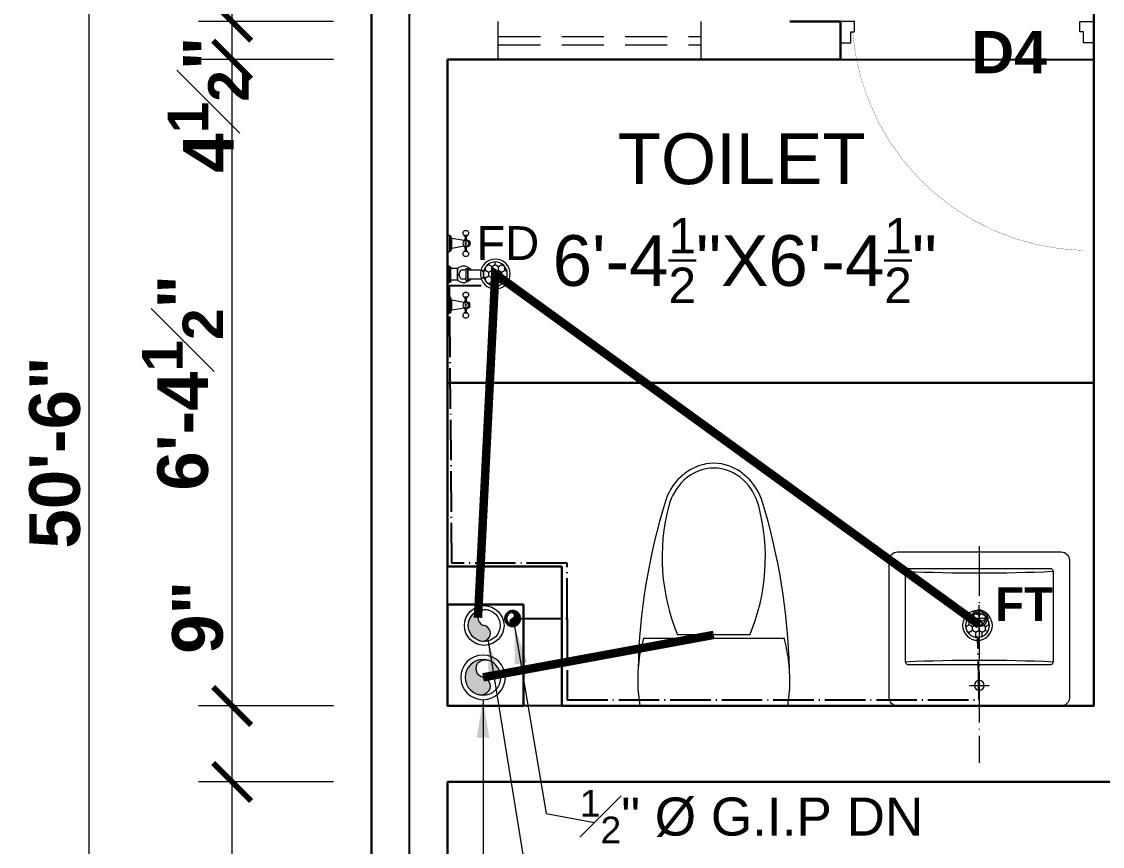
# Model space of a CAD drawing. Header units: feet. Extents: x 12125 to 16886, y -11859 to -10215.
# Drawn here: x 14226.5 to 14354.4, y -11284.6 to -11187 of the extents above; entities that cross this region are included whole.
import ezdxf

# ---------------------------------------------------------------- set-up
doc = ezdxf.new("R2010")
doc.units = ezdxf.units.FT
doc.header["$MEASUREMENT"] = 0
doc.header["$PDMODE"] = 2
for name, pattern in [('ACAD_ISO04W100', [30, 24, -3, 0, -3]), ('CENTER2', [1.125, 0.75, -0.125, 0.125, -0.125]), ('DASHED', [0.75, 0.5, -0.25])]:
    doc.linetypes.add(name, pattern=pattern)
doc.layers.get('0').update_dxf_attribs({"lineweight": 30})
doc.layers.add('0 PL WASTE PIPE', color=5, linetype='Continuous')
for name, color, linetype, plot in [('BLK_1_FLR_2_BATH', 7, 'Continuous', False), ('BLK_1_FLR_2_BLT_UP_AREA', 7, 'Continuous', False), ('BLK_1_FLR_2_REGULAR_ROOM_3', 1, 'Continuous', False), ('BLK_1_FLR_2_WATER_CLOSET', 4, 'Continuous', False)]:
    doc.layers.add(name, color=color, linetype=linetype, plot=plot)
for name, color, linetype, lineweight in [('center line', 253, 'ACAD_ISO04W100', 5), ('CWS', 94, 'Continuous', 9), ('DIM 01', 7, 'Continuous', 9), ('DOOR', 32, 'Continuous', 13), ('DOTTED', 15, 'DASHED', 18), ('FIX', 212, 'Continuous', 13), ('JOINERY TEXT', 193, 'Continuous', 0), ('P-SOIL', 6, 'Continuous', 18), ('P-WASTE', 130, 'Continuous', 18), ('PL-C.W.S', 90, 'ACAD_ISO04W100', 25), ('SANIT_FIXTURES', 13, 'Continuous', 15), ('SANTRY TEXT', 174, 'Continuous', 9), ('TEXT', 7, 'Continuous', 30), ('WALL', 10, 'Continuous', 30)]:
    doc.layers.add(name, color=color, linetype=linetype, lineweight=lineweight)
doc.styles.add('AR. FOOT', font='arialbd.ttf')
doc.styles.add('AR. TEXT 01', font='arialbd.ttf')
doc.styles.add('p.h tex', font='techb___.ttf')
doc.styles.get("Standard").update_dxf_attribs({"font": 'ARIALN.TTF'})
doc.styles.add('TEX02', font='GARA.TTF')
doc.dimstyles.new('DIM 50', dxfattribs={"dimtxt": 6, "dimasz": 3, "dimexe": 6, "dimexo": 4, "dimgap": 0.3125, "dimtad": 1, "dimzin": 3, "dimdsep": 46, "dimlunit": 4, "dimtxsty": 'AR. TEXT 01', "dimblk": 'DOT', "dimcen": 0.09, "dimclrd": 256, "dimclre": 256, "dimclrt": 256, "dimazin": 0, "dimtfac": 0.8, "dimtofl": 0, "dimtmove": 1, "dimatfit": 3, "dimfxl": 6, "dimfxlon": 1, "dimfrac": 1, "dimtolj": 1, "dimtzin": 0, "dimlwd": -1, "dimlwe": -1, "dimarcsym": 1})

# ---------------------------------------------------------------- blocks, each defined once
blk = doc.blocks.new('D4')
for points in [[(-99.99999999417923, 1150.954666669233), (-48.39999999734573, 1150.954666669233), (-48.39999999734573, 1133.333333337214), (0, 1133.333333337214), (0, 1200), (-99.99999999417923, 1200), (-99.99999999417923, 1150.954666669233)], [(-99.99999999417923, 49.04533333076688), (-48.39999999734573, 49.04533333076688), (-48.39999999734573, 66.66666666278616), (0, 66.66666666278616), (0, 0), (-99.99999999417923, 0), (-99.99999999417923, 49.04533333076688)]]:
    blk.add_lwpolyline(points)
at = {"const_width": 1.11851519999287}
blk.add_lwpolyline([(-48.39999999734573, 1142.144000003223, 0.38341128429114), (-1083.385599992936, 51.76962119228118, 0.4142135623731)], format="xyb", dxfattribs=at)
blk.add_lwpolyline([(-1083.385599992936, 51.76962119228118), (-58.07999999960884, 51.76962119228118), (-58.07999999960884, 67.47881549099111), (-1083.385599992936, 67.47881549099111)], dxfattribs=at)
blk = doc.blocks.new('sdddd')
at = {"layer": 'SANIT_FIXTURES'}
for p, q in [((-7792.083423948071, -3616.346162674101), (-7811.708423948073, -3616.346162674101)), ((-7792.58342394807, -3625.346162674101), (-7811.208423948071, -3625.346162674101)), ((-7806.680395787338, -3625.757878674102), (-7797.111451108803, -3625.757878674102))]:
    blk.add_line(p, q, dxfattribs=at)
blk.add_lwpolyline([(-7792.58342394807, -3625.346162674101), (-7792.076756948073, -3623.083121674103), (-7791.834176948071, -3620.889556674101), (-7791.834176948071, -3618.576229674101), (-7792.083423948071, -3616.346162674101)], dxfattribs=at)
for centre, radius, start, end in [((-7791.395923948073, -3619.731579674101), 20.592686, 170.5376780000036, 187.7399459999901), ((-7730.922888207712, -3619.479595447221), 81.01801189103007, 181.2223680168524, 197.2477400730175), ((-7872.868959688426, -3619.479595447221), 81.01801189103007, 342.7522599269825, 358.7776319831216), ((-7791.395923948073, -3619.731579674101), 20.592686, 187.7399459999901, 195.8219819999825), ((-7781.975828472768, -3636.054682683989), 26.76452538376518, 157.3737438774446, 194.7785650587811), ((-7821.816018423373, -3636.054682683989), 26.76452538376518, 345.2214349412189, 22.62625612255539), ((-7801.354306484106, -3641.346086278652), 7.270279032960909, 197.2477400730175, 249.5476091936273), ((-7800.861930238709, -3641.037048047684), 7.232275013395811, 194.7785650587811, 226.8542646013837), ((-7802.437541412036, -3641.346086278652), 7.270279032960909, 290.4523908063726, 342.7522599269825), ((-7802.929916657433, -3641.037048047684), 7.232275013395811, 313.1457353986163, 345.2214349412189), ((-7801.89592344807, -3642.140230891011), 5.720271593154731, 226.8542646013837, 313.1457353986163), ((-7801.89592394807, -3642.79838569206), 5.720271593154731, 249.5476091936273, 290.4523908063726)]:
    blk.add_arc(centre, radius, start, end, dxfattribs=at)
blk = doc.blocks.new('ddd')
at = {"layer": 'center line', "ltscale": 0.25}
blk.add_line((-759.1649536995117, -5633.062051587941), (-733.0938343068538, -5633.062051587941), dxfattribs=at)
at = {"layer": 'FIX'}
for p, q in [((-750.4793203349564, -5631.879542964188), (-750.4793203349564, -5634.244560211723)), ((-742.4084541934861, -5631.879542964188), (-742.4084541934861, -5634.244560211723)), ((-749.2968117111923, -5633.062051587941), (-752.0555297461124, -5633.062051587941)), ((-741.2259455697221, -5633.062051587941), (-743.5909628172521, -5633.062051587941))]:
    blk.add_line(p, q, dxfattribs=at)
for points in [[(-758.4517612796371, -5623.219531903188), (-758.4517612796371, -5642.904571272694, 0.4142135623731), (-757.4675093111618, -5643.888823241169), (-740.9320762407768, -5643.888823241169, 0.4142135623731), (-739.9478242723017, -5642.904571272694), (-739.9478242723017, -5623.219531903188, 0.4142135623731), (-740.9320762407768, -5622.235279934713), (-757.4675093111618, -5622.235279934713, 0.4142135623731)], [(-756.4832573426863, -5624.597484659023), (-756.4832573426863, -5641.526618516826, 0.4142135623731), (-756.0895565552963, -5641.920319304219), (-745.262784902068, -5641.920319304219, 0.4142135623731), (-744.8690841146782, -5641.526618516826), (-744.8690841146745, -5624.597484659054, 0.41421356237232), (-745.2627849020648, -5624.203783871664), (-756.0895565552963, -5624.203783871634, 0.4142135623731)]]:
    blk.add_lwpolyline(points, format="xyb", close=True, dxfattribs=at)
for centre, radius in [((-750.4793203349564, -5633.062051587941), 0.9856582300699962), ((-750.4793203349564, -5633.062051587941), 0.7888078363749385), ((-742.4084541934861, -5633.062051587941), 0.5919574426798802)]:
    blk.add_circle(centre, radius, dxfattribs=at)
for centre, radius, start, end in [((-955.3021549747315, -5633.062051587941), 199.4094488131293, 357.4539399452814, 2.54606005471874), ((-546.0501864825728, -5633.062051587941), 199.4094488131879, 177.4539399452812, 182.5460600547187)]:
    blk.add_arc(centre, radius, start, end, dxfattribs=at)
blk = doc.blocks.new('_ArchTick')
at = {"color": 0, "linetype": 'ByBlock', "const_width": 0.15}
blk.add_lwpolyline([(-0.5, -0.5), (0.5, 0.5)], dxfattribs=at)
blk = doc.blocks.new('*D76')
at = {"layer": 'Defpoints', "color": 0, "transparency": 16777216}
for p in [(14234.46890085674, -10934.95311382732), (14308.9550371408, -10934.95311382732), (14302.06002363202, -11540.95311382734)]:
    blk.add_point(p, dxfattribs=at)
at = {"layer": 'DIM 01', "transparency": 16777216}
for p, q in [((14246.46890085674, -10934.95311382732), (14230.46890085674, -10934.95311382732)), ((14234.46890085674, -11540.95311382734), (14234.46890085674, -10934.95311382732)), ((14246.46890085674, -11540.95311382734), (14230.46890085674, -11540.95311382734))]:
    blk.add_line(p, q, dxfattribs=at)
at = {"layer": 'DIM 01', "transparency": 16777216, "xscale": 4.5, "yscale": 4.5, "zscale": 4.5}
for p, rotation in [((14234.46890085674, -10934.95311382732), 90), ((14234.46890085674, -11540.95311382734), 270)]:
    blk.add_blockref('_ArchTick', p, dxfattribs=dict(at, rotation=rotation))
at = {"layer": 'DIM 01', "transparency": 16777216, "insert": (14230.40890085674, -11237.95311382733), "char_height": 6, "attachment_point": 5, "rotation": 90, "style": 'AR. TEXT 01'}
blk.add_mtext('\\A1;50\'-6"', dxfattribs=at)
blk = doc.blocks.new('*D80')
at = {"layer": 'Defpoints', "color": 0, "transparency": 16777216}
for p in [(14251.39478586585, -11276.95311382738), (14314.12119939218, -11276.95311382738), (14297.24137728797, -11424.95311382738)]:
    blk.add_point(p, dxfattribs=at)
at = {"layer": 'DIM 01', "transparency": 16777216}
for p, q in [((14263.39478586585, -11276.95311382738), (14247.39478586585, -11276.95311382738)), ((14251.39478586585, -11424.95311382738), (14251.39478586585, -11276.95311382738)), ((14263.39478586585, -11424.95311382738), (14247.39478586585, -11424.95311382738))]:
    blk.add_line(p, q, dxfattribs=at)
at = {"layer": 'DIM 01', "transparency": 16777216, "xscale": 4.5, "yscale": 4.5, "zscale": 4.5}
for p, rotation in [((14251.39478586585, -11276.95311382738), 90), ((14251.39478586585, -11424.95311382738), 270)]:
    blk.add_blockref('_ArchTick', p, dxfattribs=dict(at, rotation=rotation))
at = {"layer": 'DIM 01', "transparency": 16777216, "insert": (14247.38578586585, -11350.95311382738), "char_height": 6, "attachment_point": 5, "rotation": 90, "style": 'AR. TEXT 01'}
blk.add_mtext('\\A1;12\'-4"', dxfattribs=at)
blk = doc.blocks.new('*D81')
at = {"layer": 'Defpoints', "color": 0, "transparency": 16777216}
for p in [(14251.39478586585, -11267.95311382738), (14314.12119939218, -11267.95311382738), (14314.12119939218, -11276.95311382738)]:
    blk.add_point(p, dxfattribs=at)
at = {"layer": 'DIM 01', "transparency": 16777216}
for p, q in [((14251.39478586585, -11267.95311382738), (14251.39478586585, -11252.49536670125)), ((14263.39478586585, -11267.95311382738), (14247.39478586585, -11267.95311382738)), ((14251.39478586585, -11276.95311382738), (14251.39478586585, -11267.95311382738)), ((14263.39478586585, -11276.95311382738), (14247.39478586585, -11276.95311382738))]:
    blk.add_line(p, q, dxfattribs=at)
at = {"layer": 'DIM 01', "transparency": 16777216, "xscale": 4.5, "yscale": 4.5, "zscale": 4.5}
for p, rotation in [((14251.39478586585, -11267.95311382738), 90), ((14251.39478586585, -11276.95311382738), 270)]:
    blk.add_blockref('_ArchTick', p, dxfattribs=dict(at, rotation=rotation))
at = {"layer": 'DIM 01', "transparency": 16777216, "insert": (14247.32878586585, -11257.46736670125), "char_height": 6, "attachment_point": 5, "rotation": 90, "style": 'AR. TEXT 01'}
blk.add_mtext('\\A1;9"', dxfattribs=at)
blk = doc.blocks.new('*D82')
at = {"layer": 'Defpoints', "color": 0, "transparency": 16777216}
for p in [(14251.39478586573, -11191.45311382737), (14307.47796311828, -11191.45311382737), (14314.12119939218, -11267.95311382738)]:
    blk.add_point(p, dxfattribs=at)
at = {"layer": 'DIM 01', "transparency": 16777216}
for p, q in [((14263.39478586573, -11191.45311382737), (14247.39478586573, -11191.45311382737)), ((14251.39478586573, -11267.95311382738), (14251.39478586573, -11191.45311382737)), ((14263.39478586573, -11267.95311382738), (14247.39478586573, -11267.95311382738))]:
    blk.add_line(p, q, dxfattribs=at)
at = {"layer": 'DIM 01', "transparency": 16777216, "xscale": 4.5, "yscale": 4.5, "zscale": 4.5}
for p, rotation in [((14251.39478586573, -11191.45311382737), 90), ((14251.39478586573, -11267.95311382738), 270)]:
    blk.add_blockref('_ArchTick', p, dxfattribs=dict(at, rotation=rotation))
at = {"layer": 'DIM 01', "transparency": 16777216, "insert": (14245.52938586573, -11229.70311382737), "char_height": 6, "attachment_point": 5, "rotation": 90, "style": 'AR. TEXT 01'}
blk.add_mtext('\\A1;6\'-4{\\H0.800000x;\\S1#2;}"', dxfattribs=at)
blk = doc.blocks.new('*D83')
at = {"layer": 'Defpoints', "color": 0, "transparency": 16777216}
for p in [(14251.39478586573, -11186.95311382737), (14308.70913270272, -11186.95311382737), (14307.47796311828, -11191.45311382737)]:
    blk.add_point(p, dxfattribs=at)
at = {"layer": 'DIM 01', "transparency": 16777216}
for p, q in [((14263.39478586573, -11186.95311382737), (14247.39478586573, -11186.95311382737)), ((14251.39478586573, -11191.45311382737), (14251.39478586573, -11186.95311382737)), ((14263.39478586573, -11191.45311382737), (14247.39478586573, -11191.45311382737))]:
    blk.add_line(p, q, dxfattribs=at)
at = {"layer": 'DIM 01', "transparency": 16777216, "xscale": 4.5, "yscale": 4.5, "zscale": 4.5}
for p, rotation in [((14251.39478586573, -11186.95311382737), 90), ((14251.39478586573, -11191.45311382737), 270)]:
    blk.add_blockref('_ArchTick', p, dxfattribs=dict(at, rotation=rotation))
at = {"layer": 'DIM 01', "transparency": 16777216, "insert": (14248.55582924741, -11196.77655107473), "char_height": 6, "attachment_point": 5, "rotation": 90, "style": 'AR. TEXT 01'}
blk.add_mtext('\\A1;4{\\H0.800000x;\\S1#2;}"', dxfattribs=at)
blk = doc.blocks.new('*D109')
at = {"layer": 'Defpoints', "color": 0, "transparency": 16777216}
for p in [(14251.39478586568, -11134.4531138274), (14289.00303247513, -11134.4531138274), (14289.00303247513, -11186.95311382738)]:
    blk.add_point(p, dxfattribs=at)
at = {"layer": 'DIM 01', "transparency": 16777216}
for p, q in [((14263.39478586568, -11134.4531138274), (14247.39478586568, -11134.4531138274)), ((14251.39478586568, -11186.95311382738), (14251.39478586568, -11134.4531138274)), ((14263.39478586568, -11186.95311382738), (14247.39478586568, -11186.95311382738))]:
    blk.add_line(p, q, dxfattribs=at)
at = {"layer": 'DIM 01', "transparency": 16777216, "xscale": 4.5, "yscale": 4.5, "zscale": 4.5}
for p, rotation in [((14251.39478586568, -11134.4531138274), 90), ((14251.39478586568, -11186.95311382738), 270)]:
    blk.add_blockref('_ArchTick', p, dxfattribs=dict(at, rotation=rotation))
at = {"layer": 'DIM 01', "transparency": 16777216, "insert": (14245.58038586568, -11160.70311382739), "char_height": 6, "attachment_point": 5, "rotation": 90, "style": 'AR. TEXT 01'}
blk.add_mtext('\\A1;4\'-4{\\H0.800000x;\\S1#2;}"', dxfattribs=at)
blk = doc.blocks.new('SDSD')
at = {"layer": 'P-WASTE'}
h = blk.add_hatch(dxfattribs=at)
h.set_pattern_fill('HONEY', color=1, scale=5, angle=89.99999999999999, style=0)
h.set_pattern_definition([(90, (-50211.70994705233, 107515.0274732832), (-0.9610410944236026, 1.664572011413838), [1.109714674275892, -2.219429348551784]), (210.0000000065067, (-50211.70994705233, 107515.0274732832), (-0.9610411007230739, -1.664572007776834), [1.109714674057612, -2.219429348115224]), (149.9999999934931, (-50211.70994705233, 107515.0274732832), (-1.922082195146676, 3.6370019e-09), [-2.219429348115224, 1.109714674057612])])
edge = h.paths.add_edge_path()
edge.add_ellipse((782.6991829816105, -7166.742797922514), major_axis=(2.510997668090563, 2.510997668090568), ratio=0.9999999999971, start_angle=0, end_angle=360, ccw=False)
at = {"layer": 'P-WASTE', "extrusion": (0, 0, -1)}
for centre, major_axis, ratio, start_param, end_param in [((782.6991829816105, -7166.742797922309), (3.113637108428522, 3.113637108428522), 0.99999999999766, 3.141592653458931, 9.424777960638515), ((782.6991829816105, -7166.742797922514), (3.113637108428516, 3.113637108428521), 0.9999999999953298, 3.141592653458931, 9.424777960638515), ((782.6991829816105, -7166.742797922309), (2.510997668090565, 2.510997668090568), 0.9999999999971, 3.141592653459396, 9.424777960638982), ((782.6991829816105, -7166.742797922514), (2.510997668090565, 2.510997668090568), 0.9999999999971, 3.141592653459396, 9.424777960638982)]:
    blk.add_ellipse(centre, major_axis=major_axis, ratio=ratio, start_param=start_param, end_param=end_param, dxfattribs=at)
blk = doc.blocks.new('100')
at = {"layer": 'P-WASTE'}
blk.add_hatch(color=256, dxfattribs=at).paths.add_polyline_path([(0.3260249795212076, 1.973248008309383, 0.4142135551564638), (-1.973248001145293, 0.3260250230132442, 0.414213555159394), (-0.3260250724852085, -1.973247998235819, 0.9455893433159012), (-1.45519e-11, -5.457e-12, -0.9455892991167292)])
for radius in [2.499999999999999, 1.999999999999998]:
    blk.add_circle((2.12549e-09, -3.00588e-09), radius, dxfattribs=at)
for centre, start, end in [((0.21823989284348, 0.9774991942531398), 71.00664796697363, 257.4143515063175), ((-0.21823989285076, -0.97749919425223), 251.0066479669736, 77.41435150631733)]:
    blk.add_arc(centre, 1.001565437499833, start, end, dxfattribs=at)
blk = doc.blocks.new('V V F F')
at = {"layer": 'P-SOIL'}
h = blk.add_hatch(color=256, dxfattribs=at)
edge = h.paths.add_edge_path()
edge.add_ellipse((-1174.897316543749, -1791.3298966888), major_axis=(1.414213562375234, 1.414213562375234), ratio=0.99999999999995, start_angle=324.3817967229876, end_angle=414.3817953112706, ccw=False)
edge.add_ellipse((-1174.897316543744, -1791.329896688799), major_axis=(-1.414213562371477, 1.414213562371477), ratio=0.9999999999999051, start_angle=144.3817981341165, end_angle=234.38179672296718, ccw=False)
edge.add_ellipse((-1174.679076648762, -1792.307395880055), major_axis=(-0.7082137126540621, 0.7082137126540621), ratio=0.9999999999993141, start_angle=-32.41435150622772, end_angle=141.1779476256419, ccw=False)
edge.add_ellipse((-1175.115556434453, -1790.352397491549), major_axis=(-0.7082137126629422, 0.7082137126629423), ratio=0.9999999999987264, start_angle=147.585648493852, end_angle=321.1779422778176)
for radius in [2.499999999999999, 1.999999999999998]:
    blk.add_circle((-1174.897316543745, -1791.329896688808), radius, dxfattribs=at)
for centre, start, end in [((-1175.115556434463, -1790.352397491549), 282.5856484936799, 108.9933520330306), ((-1174.679076648769, -1792.307395880055), 102.5856484936798, 288.9933520330306)]:
    blk.add_arc(centre, 1.001565437499833, start, end, dxfattribs=at)
blk = doc.blocks.new('DF DF')
at = {"layer": 'PL-C.W.S', "ltscale": 2}
h = blk.add_hatch(dxfattribs=at)
h.set_pattern_fill('JIS_LC_20', color=256, scale=0.00030976, style=0)
h.set_pattern_definition([(135.0000000015881, (-713.6371133431317, -1892.405334894047), (0.0045997013275512, 0.0045997013272962), []), (135.0000000015881, (-713.6372434423317, -1892.405334894047), (0.0045997013275512, 0.0045997013272962), [])])
edge = h.paths.add_edge_path()
edge.add_ellipse((-1141.155969474507, -1786.047756641909), major_axis=(-0.0172638459292222, 3.67380965955e-05), ratio=0.9999999999448315, start_angle=109.7335148373989, end_angle=250.5103398213486)
edge.add_ellipse((-1141.150174988148, -1786.064019041909), major_axis=(-0.0325247972641925, 1.33438009235e-05), ratio=0.9999999999445645, start_angle=180.0235064780413, end_angle=270.02350647804116, ccw=False)
edge.add_ellipse((-1141.150174988148, -1786.064019041909), major_axis=(0.0325247727854484, 4.20759883691e-05), ratio=0.9999999999445631, start_angle=269.92587879808355, end_angle=359.9258787994174, ccw=False)
edge.add_ellipse((-1141.143692296203, -1786.080281441909), major_axis=(0.0175068814637724, 7.0747587468e-06), ratio=0.9999999999445439, start_angle=111.71059004010161, end_angle=248.24310202751678, ccw=False)
at = {"layer": 'PL-C.W.S', "ltscale": 2, "extrusion": (0, 0, -1)}
for centre, major_axis, ratio, start_param, end_param in [((-1141.150174988148, -1786.064019041909), (0.0403307360506055, 3.58698504617e-05), 0.99999999994456, 3.142482045763561, 9.425667352943147), ((-1141.150174988148, -1786.064019041909), (0.0325247258547981, 6.94492913112e-05), 0.9999999999445602, 3.14372792710681, 9.426913234286395), ((-1141.157000834208, -1786.047895540491), (0.0175068160262084, -4.83866055586e-05), 0.99999999994427, -1.194234800505054, 1.188707069907176), ((-1141.143692296203, -1786.080281441909), (-0.0175068160262084, 4.83866055586e-05), 0.99999999994427, -1.194234800505054, 1.188707069907176)]:
    blk.add_ellipse(centre, major_axis=major_axis, ratio=ratio, start_param=start_param, end_param=end_param, dxfattribs=at)
blk = doc.blocks.new('fdfff')
at = {"layer": 'FIX'}
for p, q in [((-439.9936460015013, -5099.794814732304, 0.20762841340752), (-439.9936460015013, -5098.092338620205, 0.20762841340752)), ((-439.7870236596209, -5098.078081011102, 0.22817528969225), (-439.7870236596209, -5099.809340666404, 0.20762841340752)), ((-439.6376845878258, -5098.23440669429, 0.22817528969225), (-439.6376845878258, -5099.652746658321, 0.22817528969225)), ((-438.2163880382141, -5098.639274051369, 1.070132213926159), (-439.5423170475113, -5098.413384540116, 1.070132213926159)), ((-439.5423170475113, -5098.413384540116, 1.070132213926159), (-439.5423170475113, -5099.473768812393, 1.070132213926159)), ((-437.8761535013033, -5098.079588376322, 1.070132213926159), (-438.205106988811, -5098.079588376322, 1.070132213926159)), ((-438.205106988811, -5098.079588376322, 1.070132213926159), (-438.205106988811, -5098.110718818439, 1.070132213926159)), ((-438.1502720053247, -5098.557215489591, 1.070132213926159), (-437.9310915181995, -5098.557215489591, 1.070132213926159)), ((-437.9572165929129, -5098.160090196818, 1.070132213926159), (-438.1241469305241, -5098.160090196818, 1.070132213926159)), ((-437.8761535013033, -5098.079588376322, 1.070132213926159), (-437.8761535013033, -5098.110718818439, 1.070132213926159)), ((-437.8564111968151, -5098.635829710431, 1.070132213926159), (-437.8564111968151, -5098.711869751176, 1.070132213926159)), ((-437.7329530385032, -5098.636270803428, 1.070132213926159), (-437.7329530385032, -5099.250882549073, 1.070132213926159)), ((-437.6711387261166, -5098.666774950295, 1.070132213926159), (-437.7329530385032, -5098.666774950295, 1.070132213926159)), ((-437.6711387261166, -5098.666774950295, 1.070132213926159), (-437.6711387261166, -5099.220378402307, 1.070132213926159)), ((-437.6100551688286, -5098.729148853403, 1.070132213926159), (-437.6100551688286, -5099.158004499201, 1.070132213926159)), ((-438.2163880382141, -5099.247879301241, 1.070132213926159), (-439.5423170475113, -5099.473768812393, 1.070132213926159)), ((-438.205106988811, -5099.807564976261, 1.070132213926159), (-438.205106988811, -5099.776434534056, 1.070132213926159)), ((-437.8761535013033, -5099.807564976261, 1.070132213926159), (-438.205106988811, -5099.807564976261, 1.070132213926159)), ((-438.1502720053247, -5099.329937862909, 1.070132213926159), (-437.9310915181995, -5099.329937862909, 1.070132213926159)), ((-437.9572165929129, -5099.727063155762, 1.070132213926159), (-438.1241469305241, -5099.727063155762, 1.070132213926159)), ((-437.8761535013033, -5099.807564976261, 1.070132213926159), (-437.8761535013033, -5099.776434534056, 1.070132213926159)), ((-437.8564111968151, -5099.251323642151, 1.070132213926159), (-437.8564111968151, -5099.17528360142, 1.070132213926159)), ((-437.6711387261166, -5099.220378402307, 1.070132213926159), (-437.7329530385032, -5099.220378402307, 1.070132213926159)), ((-439.9936460015013, -5101.40166845412, -0.64357942327109), (-439.9936460015013, -5103.104144566191, -0.64357942327109)), ((-439.7870236596209, -5101.387410844953, -0.62303254698635), (-439.7870236596209, -5103.118670500254, -0.64357942327109)), ((-439.6376845878258, -5101.544018196008, -0.62303254698635), (-439.6376845878258, -5102.962076492151, -0.62303254698635)), ((-438.9422280378346, -5101.643157002909, 1.070132213926159), (-439.6376845878258, -5101.643157002909, 1.070132213926159)), ((-438.9422280378346, -5101.643157002909, 1.070132213926159), (-438.9422280378346, -5102.885394816667, 1.070132213926159)), ((-438.9074385237178, -5101.628709930708, 1.070132213926159), (-438.9074385237178, -5102.899841888831, 1.070132213926159)), ((-438.5638060339259, -5101.784066761458), (-438.0423340749984, -5101.784066761458)), ((-438.0423340749984, -5102.888360252912, 1.070132213926159), (-438.0423340749984, -5101.579353504671, 1.070132213926159)), ((-438.0177171031244, -5102.894312139317, 1.070132213926159), (-438.0177171031244, -5101.573401618288, 1.070132213926159)), ((-437.8198283457022, -5101.573401618288, 1.070132213926159), (-437.8198283457022, -5102.894312139317, 1.070132213926159)), ((-437.7952113737118, -5101.579353504671, 1.070132213926159), (-437.7952113737118, -5102.888360252912, 1.070132213926159)), ((-437.7952113737118, -5101.784066761458), (-436.3390548183232, -5101.784066761458)), ((-438.9422280378346, -5102.885394816667, 1.070132213926159), (-439.6376845878258, -5102.885394816667, 1.070132213926159)), ((-438.5638060339259, -5102.74448505808), (-438.0423340749984, -5102.74448505808)), ((-437.7952113737118, -5102.74448505808), (-436.3390548183232, -5102.74448505808)), ((-439.9936460015013, -5104.733495657638, 0.20762841340752), (-439.9936460015013, -5106.435971769708, 0.20762841340752)), ((-439.7870236596209, -5106.450229378868, 0.22817528969225), (-439.7870236596209, -5104.718969723559, 0.20762841340752)), ((-439.6376845878258, -5106.293903695674, 0.22817528969225), (-439.6376845878258, -5104.875563731662, 0.22817528969225)), ((-438.2163880382141, -5105.280431088729, 1.070132213926159), (-439.5423170475113, -5105.054541577519, 1.070132213926159)), ((-439.5423170475113, -5105.054541577519, 1.070132213926159), (-439.5423170475113, -5106.114925849761, 1.070132213926159)), ((-437.8761535013033, -5104.720745413695, 1.070132213926159), (-438.205106988811, -5104.720745413695, 1.070132213926159)), ((-438.205106988811, -5104.720745413695, 1.070132213926159), (-438.205106988811, -5104.751875855887, 1.070132213926159)), ((-438.1502720053247, -5105.198372526995, 1.070132213926159), (-437.9310915181995, -5105.198372526995, 1.070132213926159)), ((-437.9572165929129, -5104.801247234149, 1.070132213926159), (-438.1241469305241, -5104.801247234149, 1.070132213926159)), ((-437.8761535013033, -5104.720745413695, 1.070132213926159), (-437.8761535013033, -5104.751875855887, 1.070132213926159)), ((-437.8564111968151, -5105.276986747828, 1.070132213926159), (-437.8564111968151, -5105.353026788449, 1.070132213926159)), ((-437.7329530385032, -5105.892039586477, 1.070132213926159), (-437.7329530385032, -5105.277427840883, 1.070132213926159)), ((-437.6711387261166, -5105.307931987656, 1.070132213926159), (-437.7329530385032, -5105.307931987656, 1.070132213926159)), ((-437.6711387261166, -5105.861535439689, 1.070132213926159), (-437.6711387261166, -5105.307931987656, 1.070132213926159)), ((-437.6100551688286, -5105.799161536561, 1.070132213926159), (-437.6100551688286, -5105.370305890772, 1.070132213926159)), ((-438.2163880382141, -5105.889036338595, 1.070132213926159), (-439.5423170475113, -5106.114925849761, 1.070132213926159)), ((-438.205106988811, -5106.448722013643, 1.070132213926159), (-438.205106988811, -5106.417591571428, 1.070132213926159)), ((-437.8761535013033, -5106.448722013643, 1.070132213926159), (-438.205106988811, -5106.448722013643, 1.070132213926159)), ((-438.1502720053247, -5105.971094900327, 1.070132213926159), (-437.9310915181995, -5105.971094900327, 1.070132213926159)), ((-437.9572165929129, -5106.368220193107, 1.070132213926159), (-438.1241469305241, -5106.368220193107, 1.070132213926159)), ((-437.8761535013033, -5106.448722013643, 1.070132213926159), (-437.8761535013033, -5106.417591571428, 1.070132213926159)), ((-437.8564111968151, -5105.892480679511, 1.070132213926159), (-437.8564111968151, -5105.816440638811, 1.070132213926159)), ((-437.6711387261166, -5105.861535439689, 1.070132213926159), (-437.7329530385032, -5105.861535439689, 1.070132213926159))]:
    blk.add_line(p, q, dxfattribs=at)
for centre in [(-438.0406817617186, -5098.943576676255, -0.5864398341488803), (-438.0406817617186, -5105.584733713709, -0.5864398341488803)]:
    blk.add_circle(centre, 0.0820232687790191, dxfattribs=at)
for centre, radius, start, end in [((-438.0406817617186, -5097.833033056319, 0.19733891487661), 0.2960358240422817, 303.6067164626585, 236.3932835373415), ((-439.8887157135177, -5098.108106581727, 0.20762841340752), 0.1061084065881228, 16.58870761552081, 171.4540590152905), ((-439.7190729585997, -5098.057221847092, 0.22817528969225), 0.0710019746964819, 196.8581806348353, 267.4116657366103), ((-439.7263056866067, -5098.218159492842, 0.22817528969225), 0.0900981171500153, 349.6111421854599, 87.43871116543016), ((-439.6717213939118, -5098.521132158378, 1.070132213926159), 0.1683895308833376, 39.7822189855939, 78.33837664191098), ((-438.0406817617186, -5098.943576676255, -0.5864398341488803), 0.2960468548223106, 125.8538504705797, 234.1461495294202), ((-438.0979048660083, -5098.66714936601, 1.070132213926159), 0.1217693494315759, 115.4708534690639, 197.4312066331036), ((-438.0406817617186, -5098.943576676255, -0.5864398341488803), 0.2960468548223106, 234.1461495294202, 125.8538504705797), ((-438.1328376815071, -5098.083294132042, 1.070132213926159), 0.0772979055238589, 200.7807033480267, 276.5323884085066), ((-439.3257287006126, -5098.280465544776, 1.070132213926159), 1.207596362525283, 346.7515409576356, 5.720845926215266), ((-436.7556348228244, -5098.280465544776, 1.070132213926159), 1.207596362525283, 174.2791540737846, 193.2484590423643), ((-437.9484228086075, -5098.083294132042, 1.070132213926159), 0.0772979055238589, 263.4676115914934, 339.2192966519734), ((-437.9834586575161, -5098.66714936601, 1.070132213926159), 0.1217693494315759, 342.5687933668964, 64.5291465309361), ((-437.7951816226121, -5098.775857415471, 1.070132213926159), 0.1528293785214648, 65.97238845840135, 113.6181989813814), ((-437.6874965070165, -5098.743891237326, 1.070132213926159), 0.0788320919670414, 10.77833825125858, 78.02402359804032), ((-439.8887157135177, -5099.779046770782, 0.20762841340752), 0.1061084065881228, 188.5459409847095, 343.4112923844792), ((-439.7190729585997, -5099.829931505403, 0.22817528969225), 0.0710019746964819, 92.5883342633898, 163.1418193651646), ((-439.7263056866067, -5099.66899385977, 0.22817528969225), 0.0900981171500153, 272.5612888345698, 10.38885781454017), ((-439.6717213939118, -5099.36602119419, 1.070132213926159), 0.1683895308833376, 281.6616233580891, 320.2177810144061), ((-438.0406817617186, -5100.054120296249, 0.19733891487661), 0.2960358240422817, 123.6067164626584, 56.39328353734151), ((-438.0979048660083, -5099.220003986506, 1.070132213926159), 0.1217693494315759, 162.5687933668963, 244.5291465309361), ((-438.1328376815071, -5099.803859220461, 1.070132213926159), 0.0772979055238589, 83.46761159149342, 159.2192966519733), ((-439.3257287006126, -5099.606687807725, 1.070132213926159), 1.207596362525283, 354.2791540737847, 13.24845904236436), ((-436.7556348228244, -5099.606687807725, 1.070132213926159), 1.207596362525283, 166.7515409576356, 185.7208459262151), ((-437.9484228086075, -5099.803859220461, 1.070132213926159), 0.0772979055238589, 20.78070334802668, 96.53238840850656), ((-437.9834586575161, -5099.220003986506, 1.070132213926159), 0.1217693494315759, 295.4708534690638, 17.43120663310359), ((-437.7951816226121, -5099.11129593711, 1.070132213926159), 0.1528293785214648, 246.3818010186186, 294.0276115415987), ((-437.6874965070165, -5099.143262115255, 1.070132213926159), 0.0788320919670414, 281.9759764019597, 349.2216617487414), ((-439.8887157135177, -5101.417436415628, -0.64357942327109), 0.1061084065881228, 16.58870761552081, 171.4540590152905), ((-439.7190729585997, -5101.366551680943, -0.62303254698635), 0.0710019746964819, 196.8581806348353, 267.4116657366103), ((-439.7379514951023, -5101.537042764008, -0.62303254698635), 0.1005092501170441, 356.0204226082332, 81.02943074122697), ((-438.9406922832129, -5101.597743930375, 1.070132213926159), 0.0454390328152913, 268.0631406409744, 317.0402371382626), ((-438.2591341615189, -5102.264275909736, 0.2274752523048), 0.9073167708099047, 31.95566866844981, 135.6046319082383), ((-437.9772300153272, -5102.26426442853), 0.7580641298657237, 140.694691672089, 219.305308327911), ((-437.9187727243988, -5102.036518843888, 1.070132213926159), 0.4735689546355308, 74.87562468803317, 105.1243753119668), ((-436.7657116207118, -5102.264275909736), 0.642368160172695, 311.6204880951193, 48.37951190488075), ((-439.8887157135177, -5103.088376604659, -0.64357942327109), 0.1061084065881228, 188.5459409847095, 343.4112923844792), ((-439.7190729585997, -5103.13926133934, -0.62303254698635), 0.0710019746964819, 92.5883342633898, 163.1418193651646), ((-439.7379514951023, -5102.969051924148, -0.62303254698635), 0.1005092501170441, 278.970569258773, 3.97957739176681), ((-438.9406922832129, -5102.930807889258, 1.070132213926159), 0.0454390328152913, 42.95976286234757, 91.93685935902559), ((-438.2591341615189, -5102.264275909736, 0.2274752523048), 0.9073167708099047, 224.3953680917617, 328.0443313315501), ((-437.9187727243988, -5102.431194913719, 1.070132213926159), 0.4735689546355308, 254.8756246880333, 285.1243753119667), ((-438.0406817617186, -5104.474190093693, 0.19733891487661), 0.2960358240422817, 303.6067164626585, 236.3932835373415), ((-439.8887157135177, -5104.749263619094, 0.20762841340752), 0.1061084065881228, 16.58870761552081, 171.4540590152905), ((-439.7190729585997, -5104.698378884473, 0.22817528969225), 0.0710019746964819, 196.8581806348353, 267.4116657366103), ((-439.7263056866067, -5104.859316530208, 0.22817528969225), 0.0900981171500153, 349.6111421854599, 87.43871116543016), ((-439.6286175491114, -5105.077071024918, 1.070132213926159), 0.089192783151332, 14.63098900816078, 95.83457521870675), ((-438.0406817617186, -5105.584733713709, -0.5864398341488803), 0.2960468548223106, 125.8538504705797, 234.1461495294202), ((-438.0979048660083, -5105.308306403407, 1.070132213926159), 0.1217693494315759, 115.4708534690639, 197.4312066331036), ((-438.0406817617186, -5105.584733713709, -0.5864398341488803), 0.2960468548223106, 234.1461495294202, 125.8538504705797), ((-438.1328376815071, -5104.724451169408, 1.070132213926159), 0.0772979055238589, 200.7807033480267, 276.5323884085066), ((-439.3257287006126, -5104.921622582267, 1.070132213926159), 1.207596362525283, 346.7515409576356, 5.720845926215266), ((-436.7556348228244, -5104.921622582267, 1.070132213926159), 1.207596362525283, 174.2791540737846, 193.2484590423643), ((-437.9484228086075, -5104.724451169408, 1.070132213926159), 0.0772979055238589, 263.4676115914934, 339.2192966519734), ((-437.9834586575161, -5105.308306403407, 1.070132213926159), 0.1217693494315759, 342.5687933668964, 64.5291465309361), ((-437.7951816226121, -5105.417014452876, 1.070132213926159), 0.1528293785214648, 65.97238845840135, 113.6181989813814), ((-437.6874965070165, -5105.38504827473, 1.070132213926159), 0.0788320919670414, 10.77833825125858, 78.02402359804032), ((-439.8887157135177, -5106.42020380818, 0.20762841340752), 0.1061084065881228, 188.5459409847095, 343.4112923844792), ((-439.7190729585997, -5106.471088542879, 0.22817528969225), 0.0710019746964819, 92.5883342633898, 163.1418193651646), ((-439.7263056866067, -5106.310150897129, 0.22817528969225), 0.0900981171500153, 272.5612888345698, 10.38885781454017), ((-439.6286175491114, -5106.092396402408, 1.070132213926159), 0.089192783151332, 264.1654247812933, 345.3690109918392), ((-438.0406817617186, -5106.695277333725, 0.19733891487661), 0.2960358240422817, 123.6067164626584, 56.39328353734151), ((-438.0979048660083, -5105.861161023888, 1.070132213926159), 0.1217693494315759, 162.5687933668963, 244.5291465309361), ((-438.1328376815071, -5106.445016257822, 1.070132213926159), 0.0772979055238589, 83.46761159149342, 159.2192966519733), ((-439.3257287006126, -5106.247844845158, 1.070132213926159), 1.207596362525283, 354.2791540737847, 13.24845904236436), ((-436.7556348228244, -5106.247844845158, 1.070132213926159), 1.207596362525283, 166.7515409576356, 185.7208459262151), ((-437.9484228086075, -5106.445016257822, 1.070132213926159), 0.0772979055238589, 20.78070334802668, 96.53238840850656), ((-437.9834586575161, -5105.861161023888, 1.070132213926159), 0.1217693494315759, 295.4708534690638, 17.43120663310359), ((-437.7951816226121, -5105.752452974477, 1.070132213926159), 0.1528293785214648, 246.3818010186186, 294.0276115415987), ((-437.6874965070165, -5105.784419152609, 1.070132213926159), 0.0788320919670414, 281.9759764019597, 349.2216617487414)]:
    blk.add_arc(centre, radius, start, end, dxfattribs=at)

msp = doc.modelspace()

# ---------------------------------------------------------------- linework, layer by layer
at = {"layer": '0 PL WASTE PIPE', "color": 4, "linetype": 'CENTER2', "lineweight": 0, "ltscale": 5, "const_width": 1}
msp.add_lwpolyline([(14339.83915695583, -11258.35809602474), (14282.54203078178, -11216.82223890669), (14280.49288130028, -11257.51249363462)], dxfattribs=at)
at = {"layer": 'BLK_1_FLR_2_BATH', "color": 3}
msp.add_lwpolyline([(14276.90168799803, -11229.70311382743), (14353.40168799836, -11229.70311382743), (14353.40168799836, -11267.95311382738), (14276.90168799803, -11267.95311382738)], close=True, dxfattribs=at)
at = {"layer": 'BLK_1_FLR_2_BLT_UP_AREA', "color": 25}
msp.add_lwpolyline([(14272.40168799831, -10934.95311382737), (14623.40168799832, -10934.95311382734), (14623.40168799832, -11540.95311382735), (14272.40168799831, -11540.95311382735), (14272.40168799831, -10934.95311382734)], dxfattribs=at)
at = {"layer": 'BLK_1_FLR_2_REGULAR_ROOM_3', "color": 1}
msp.add_lwpolyline([(14276.90168799838, -11276.95311382738), (14477.90168799853, -11276.95311382738), (14477.90168799853, -11429.4531138276), (14276.90168799838, -11429.4531138276)], close=True, dxfattribs=at)
at = {"layer": 'BLK_1_FLR_2_WATER_CLOSET', "color": 3}
msp.add_lwpolyline([(14276.90168799803, -11191.45311382737), (14353.40168799834, -11191.45311382737), (14353.40168799834, -11229.70311382743), (14276.90168799803, -11229.70311382743)], close=True, dxfattribs=at)
at = {"layer": 'center line'}
msp.add_line((14272.40168799831, -10934.95311382737), (14272.40168799831, -11558.95311382737), dxfattribs=at)
at = {"layer": 'DIM 01'}
for p, q in [((14282.90168799819, -11191.45311382737), (14282.90168799821, -11186.95311382737)), ((14306.90168799819, -11191.45311382741), (14306.90168799819, -11186.9531138274))]:
    msp.add_line(p, q, dxfattribs=at)
at = {"layer": 'DOTTED', "ltscale": 10}
for p, q in [((14282.90168799821, -11188.70311382737), (14306.90168799819, -11188.70311382741)), ((14282.90168799821, -11189.70311382737), (14306.90168799819, -11189.70311382741))]:
    msp.add_line(p, q, dxfattribs=at)
at = {"layer": 'P-SOIL', "linetype": 'DASHED', "lineweight": 18, "ltscale": 10, "const_width": 1}
msp.add_lwpolyline([(14308.40168755181, -11259.54747482963), (14281.09170014635, -11264.57162016097)], dxfattribs=at)
at = {"layer": 'PL-C.W.S', "ltscale": 0.2}
for points in [[(14291.04956289785, -11257.62311861757), (14291.04956289785, -11251.07080542367), (14277.41481392129, -11251.07080542367), (14277.12897257479, -11218.17585430845), (14280.87712570388, -11218.17617098349)], [(14285.50591224989, -11257.62311861693), (14291.04956289755, -11257.62311861693), (14291.04956289755, -11267.24818159275), (14339.83915695582, -11267.24818159275), (14339.66275074169, -11259.84256133255)]]:
    msp.add_lwpolyline(points, dxfattribs=at)
at = {"layer": 'WALL', "ltscale": 10}
for p, q in [((14267.90168799832, -10934.95311382738), (14267.90168799832, -11558.95311382737)), ((14353.40168799831, -11107.4531138275), (14353.40168799834, -11191.45311382747)), ((14276.90168799835, -11191.45311382738), (14276.90168799838, -11251.45311382738)), ((14353.40168799834, -11191.45311382747), (14353.40168799837, -11267.95311382738)), ((14290.40168799838, -11251.45311382738), (14290.40168799838, -11267.95311382738)), ((14276.90168799838, -11255.95311382738), (14276.90168799838, -11267.95311382738)), ((14285.90168799838, -11255.95311382738), (14285.90168799838, -11267.95311382738)), ((14276.90168799838, -11276.95311382738), (14276.9016879984, -11416.95311382735))]:
    msp.add_line(p, q, dxfattribs=at)
at = {"layer": 'WALL', "ltscale": 5}
for p, q in [((14317.40168799835, -11186.95311382741), (14323.40168799834, -11186.95311382761)), ((14323.40168799834, -11186.95311382761), (14323.40168799834, -11191.45311382744)), ((14323.40168799834, -11191.45311382744), (14276.90168799803, -11191.45311382737)), ((14290.40168799838, -11251.45311382738), (14276.89810861647, -11251.45311382738)), ((14285.90168799838, -11255.95311382738), (14276.89810861647, -11255.95311382738)), ((14285.9016879984, -11267.95311382738), (14276.90168799838, -11267.95311382738)), ((14353.40168799837, -11267.95311382738), (14290.4016879984, -11267.95311382738)), ((14357.90168799835, -11276.95311382738), (14276.90168799838, -11276.95311382738))]:
    msp.add_line(p, q, dxfattribs=at)

# ---------------------------------------------------------------- block references
at = {"layer": 'DOOR', "xscale": 0.025, "yscale": 0.025, "zscale": 0.025, "rotation": 90.00000000033351}
msp.add_blockref('D4', (14353.40168799834, -11186.95311382744), dxfattribs=at)
at = {"layer": 'FIX'}
for name, p, xscale, yscale, zscale, rotation in [('fdfff', (14760.89469860293, -16829.35813122878, 0.70793736560194), -1.10000000000582, 1.10000000000582, 1.10000000000582, 180), ('ddd', (8792.157714931789, -11996.68551108978), -0.98484294886476, 0.98484294886476, 0.98484294886476, 89.99999999999996)]:
    msp.add_blockref(name, p, dxfattribs=dict(at, xscale=xscale, yscale=yscale, zscale=zscale, rotation=rotation))
at = {"layer": 'P-SOIL', "xscale": -1.05652173965063, "yscale": 1.056521739184969, "zscale": 1.056521739115739}
msp.add_blockref('V V F F', (13039.78714336069, -9371.992642257268), dxfattribs=at)
at = {"layer": 'P-WASTE', "xscale": 0.40000000000146, "yscale": 0.40000000000146, "zscale": 0.40000000000146}
for p in [(13969.462357588, -8350.125119727334), (14026.54925155445, -8391.725410190636)]:
    msp.add_blockref('SDSD', p, dxfattribs=at)
at = {"layer": 'P-WASTE', "color": 1, "xscale": 0.9400695655276599, "yscale": 0.9400695655276599, "zscale": 0.9400695655276599}
msp.add_blockref('100', (14281.22926180471, -11258.43141087746), dxfattribs=at)
at = {"layer": 'PL-C.W.S', "lineweight": 30, "ltscale": 0.2, "xscale": 22.60173912992468, "yscale": 22.60173912992468, "zscale": 22.60173912992468}
msp.add_blockref('DF DF', (40076.57299566249, 29110.54082802487), dxfattribs=at)
at = {"layer": 'SANIT_FIXTURES', "xscale": 0.89310376532376, "yscale": 0.89310376532376, "zscale": 0.89310376532376, "rotation": 180}
msp.add_blockref('sdddd', (7340.499061656271, -14497.72548842575), dxfattribs=at)

# ---------------------------------------------------------------- texts
at = {"layer": 'CWS', "ltscale": 0.2, "insert": (14333.2081070757, -11277.90019668713), "char_height": 5, "width": 45.60298924661038, "attachment_point": 3, "style": 'p.h tex'}
msp.add_mtext('\\A1;{\\fArial|b0|i0|c0|p34;\\H0.63x;\\S1#2;\\H1.42857x;" %%C G.I.P DN\\H1.11144x; }', dxfattribs=at)
at = {"layer": 'JOINERY TEXT', "insert": (14338.91548403825, -11188.06261239095), "char_height": 5, "width": 9.823400606668926, "attachment_point": 1}
msp.add_mtext('{\\fArial|b1|i0|c0|p34;D4}', dxfattribs=at)
at = {"layer": 'SANTRY TEXT', "ltscale": 12, "char_height": 4, "attachment_point": 1, "style": 'AR. FOOT'}
for s, insert in [('\\A1;{\\fArial|b0|i0|c0|p34;FD}', (14280.30413783192, -11211.16459052298)), ('\\A1;FT', (14341.71833182039, -11253.9042430675))]:
    msp.add_mtext(s, dxfattribs=dict(at, insert=insert))
at = {"layer": 'TEXT', "insert": (14265.67592296259, -11200.19130772733), "char_height": 6, "width": 91.70489925128277, "attachment_point": 1, "style": 'TEX02'}
msp.add_mtext('\\A1;\\pi31.36405;{\\fArial|b0|i0|c0|p34;TOILET\\P\\pi23.65819;6\'-4\\H0.7x;\\S1/2;\\H1.42857x;"X6\'-4\\H0.7x;\\S1/2;\\H1.42857x;"}', dxfattribs=at)

# ---------------------------------------------------------------- dimensions: what is measured, and where the dimension line sits
at = {"layer": 'DIM 01'}
for base, p1, p2, picture, middle in [((14234.46890085674, -10934.95311382732), (14302.06002363202, -11540.95311382734), (14308.9550371408, -10934.95311382732), '*D76', (14230.40890085674, -11237.95311382733)), ((14251.39478586568, -11134.4531138274), (14289.00303247513, -11186.95311382738), (14289.00303247513, -11134.4531138274), '*D109', (14245.58038586568, -11160.70311382739)), ((14251.39478586573, -11191.45311382737), (14314.12119939218, -11267.95311382738), (14307.47796311828, -11191.45311382737), '*D82', (14245.52938586573, -11229.70311382737)), ((14251.39478586585, -11276.95311382738), (14297.24137728797, -11424.95311382738), (14314.12119939218, -11276.95311382738), '*D80', (14247.38578586585, -11350.95311382738))]:
    dim = msp.add_linear_dim(base=base, p1=p1, p2=p2, angle=90, dimstyle='DIM 50', override={"dimtxt": 6, "dimasz": 4.5, "dimexe": 4, "dimgap": 1, "dimblk1": 'ArchTick', "dimblk2": 'ArchTick', "dimsah": 1, "dimfxl": 12}, dxfattribs=at)
    dim.commit()
    dim.dimension.update_dxf_attribs({"geometry": picture, "text_midpoint": middle})
for base, p1, p2, picture, middle in [((14251.39478586573, -11186.95311382737), (14307.47796311828, -11191.45311382737), (14308.70913270272, -11186.95311382737), '*D83', (14254.3702292474, -11196.77655107473)), ((14251.39478586585, -11267.95311382738), (14314.12119939218, -11276.95311382738), (14314.12119939218, -11267.95311382738), '*D81', (14251.39478586556, -11257.46736670125))]:
    dim = msp.add_linear_dim(base=base, p1=p1, p2=p2, angle=90, dimstyle='DIM 50', override={"dimtxt": 6, "dimasz": 4.5, "dimexe": 4, "dimgap": 1, "dimblk1": 'ArchTick', "dimblk2": 'ArchTick', "dimsah": 1, "dimfxl": 12}, dxfattribs=at)
    dim.commit()
    dim.dimension.update_dxf_attribs({"geometry": picture, "text_midpoint": middle, "dimtype": 160})

# ---------------------------------------------------------------- leaders
for points in [[(14284.82606775931, -11258.49382300727), (14288.58040237096, -11280.70058023642), (14294.2961831235, -11281.73892302941)], [(14281.70741473853, -11260.24973233864), (14286.13071133602, -11287.4602243925), (14292.51455964432, -11287.75687211828)], [(14281.09170014635, -11267.21292450893), (14281.09170014635, -11292.87790877782), (14290.2874477975, -11292.87790877782)]]:
    msp.add_leader(points, dimstyle='DIM 50', override={"dimtxt": 5, "dimasz": 4.5, "dimtad": 0}, dxfattribs=at)

doc.saveas('drawing.dxf')
